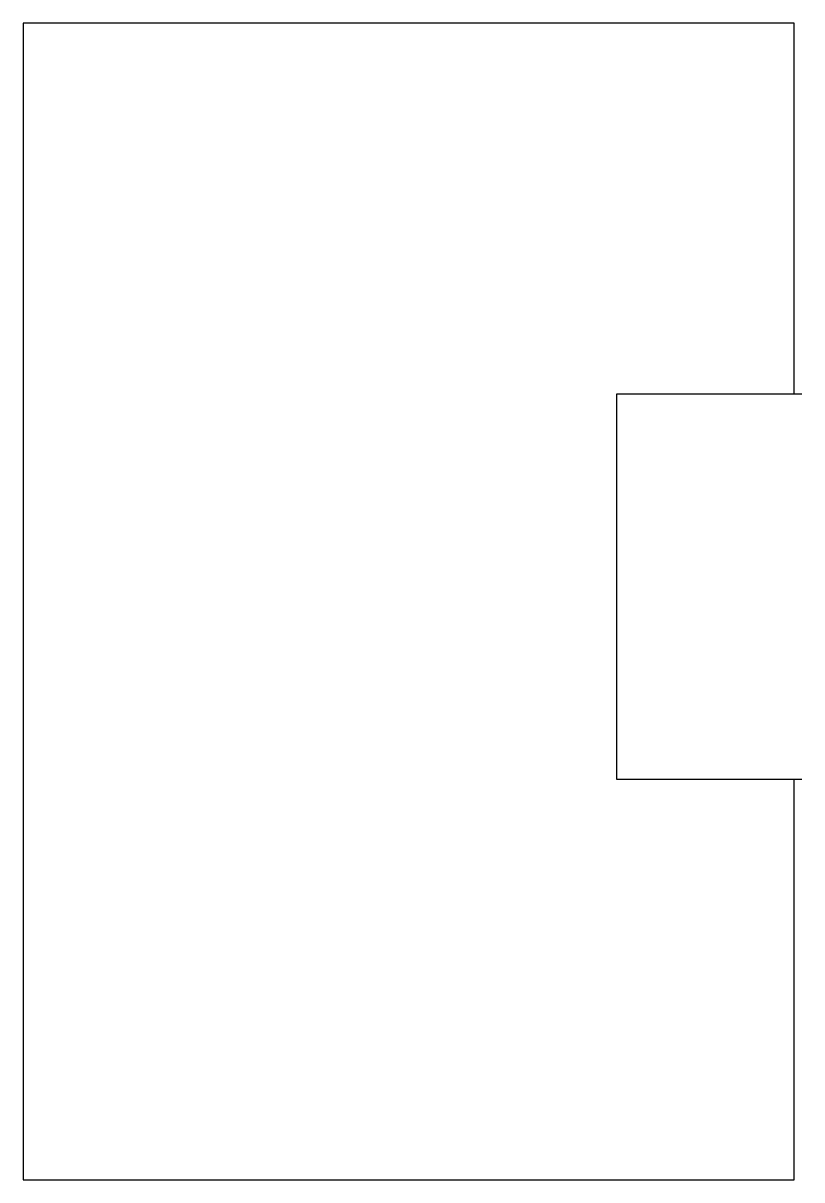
# Model space of a CAD drawing. Header units: inches. Extents: x -0.9 to 49.6, y 3 to 78.
import ezdxf

# ---------------------------------------------------------------- set-up
doc = ezdxf.new("R2010")
doc.units = ezdxf.units.IN
doc.header["$MEASUREMENT"] = 0

msp = doc.modelspace()

# ---------------------------------------------------------------- linework, layer by layer
for points in [[(49.074, 54.001), (49.074, 78.037), (-0.926, 78.037), (-0.926, 3.037), (49.074, 3.037), (49.074, 29.001)], [(49.577, 29.001), (37.577, 29.001), (37.577, 54.001), (49.577, 54.001)]]:
    msp.add_lwpolyline(points)

doc.saveas('drawing.dxf')
